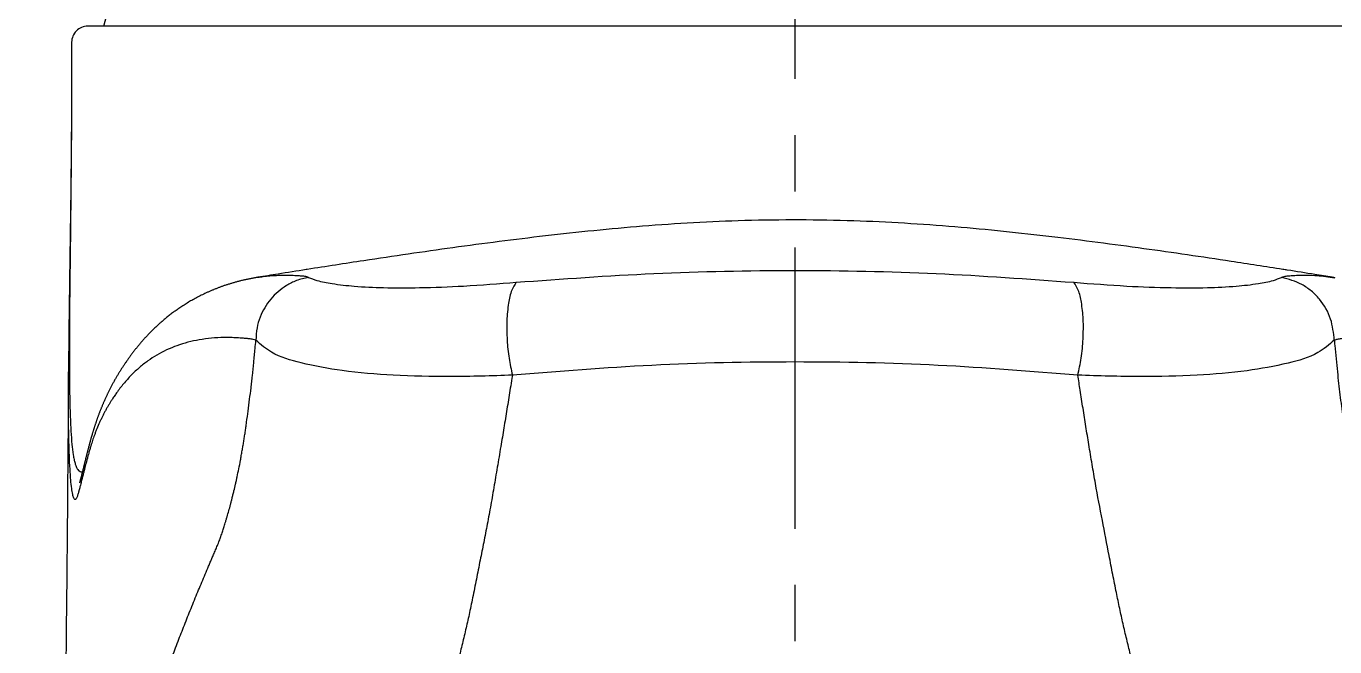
# Model space of a CAD drawing. Extents: x 8180 to 8774, y -5808 to -5388.
# Drawn here: x 8555.56 to 8596.26, y -5533.56 to -5514.24 of the extents above; entities that cross this region are included whole.
import ezdxf

# ---------------------------------------------------------------- set-up
doc = ezdxf.new("R2010")
doc.units = 0
doc.header["$LTSCALE"] = 7
doc.header["$MEASUREMENT"] = 0
doc.linetypes.add('CENTER', pattern=[2, 1.25, -0.25, 0.25, -0.25])
doc.layers.get('0').update_dxf_attribs({"color": 2, "linetype": 'CONTINUOUS'})
doc.layers.add('CL', color=1, linetype='CENTER')
doc.layers.add('Make2D 표시선', color=7, linetype='CONTINUOUS')

msp = doc.modelspace()

# ---------------------------------------------------------------- linework, layer by layer
at = {"color": 7, "linetype": 'Continuous'}
for p, q in [((8562.772, -5522.06), (8562.772, -5522.06)), ((8596.184, -5522.06), (8596.184, -5522.06)), ((8556.881, -5524.998), (8556.881, -5524.998))]:
    msp.add_line(p, q, dxfattribs=at)
for points in [[(8556.979, -5514.743), (8556.972, -5517.119), (8556.947, -5519.732), (8556.915, -5522.019), (8556.889, -5524.063), (8556.881, -5524.997)], [(8594.649, -5521.815), (8593.036, -5521.565), (8590.323, -5521.169), (8587.466, -5520.799), (8584.451, -5520.492), (8581.31, -5520.305), (8577.912, -5520.297), (8574.735, -5520.473), (8571.712, -5520.773), (8568.834, -5521.141), (8566.067, -5521.543), (8564.307, -5521.815)], [(8562.772, -5522.06), (8562.721, -5522.069), (8562.615, -5522.088), (8562.511, -5522.108), (8562.409, -5522.129), (8562.309, -5522.152), (8562.211, -5522.176), (8562.115, -5522.201), (8562.021, -5522.227), (8561.929, -5522.255), (8561.838, -5522.283), (8561.748, -5522.312), (8561.661, -5522.343), (8561.575, -5522.374), (8561.49, -5522.407), (8561.406, -5522.44), (8561.324, -5522.474), (8561.244, -5522.509), (8561.164, -5522.545), (8561.086, -5522.582), (8561.009, -5522.62), (8560.933, -5522.658), (8560.858, -5522.697), (8560.785, -5522.737), (8560.713, -5522.777), (8560.643, -5522.818), (8560.574, -5522.86), (8560.506, -5522.902), (8560.441, -5522.943), (8560.377, -5522.985), (8560.316, -5523.027), (8560.257, -5523.068), (8560.199, -5523.109), (8560.143, -5523.149), (8560.089, -5523.19), (8560.036, -5523.23), (8559.984, -5523.271), (8559.934, -5523.311), (8559.885, -5523.351), (8559.837, -5523.392), (8559.79, -5523.432), (8559.744, -5523.472), (8559.699, -5523.511), (8559.656, -5523.551), (8559.613, -5523.591), (8559.571, -5523.631), (8559.529, -5523.67), (8559.489, -5523.71), (8559.449, -5523.75), (8559.41, -5523.79), (8559.372, -5523.829), (8559.334, -5523.869), (8559.297, -5523.909), (8559.26, -5523.949), (8559.224, -5523.989), (8559.188, -5524.029), (8559.153, -5524.069), (8559.118, -5524.11), (8559.084, -5524.15), (8559.051, -5524.19), (8559.018, -5524.231), (8558.985, -5524.271), (8558.953, -5524.312), (8558.921, -5524.352), (8558.89, -5524.393), (8558.859, -5524.433), (8558.829, -5524.474), (8558.799, -5524.514), (8558.77, -5524.555), (8558.741, -5524.595), (8558.712, -5524.636), (8558.684, -5524.676), (8558.656, -5524.717), (8558.627, -5524.759), (8558.599, -5524.802), (8558.572, -5524.843), (8558.547, -5524.882), (8558.521, -5524.922), (8558.496, -5524.961), (8558.472, -5525), (8558.448, -5525.038), (8558.425, -5525.077), (8558.401, -5525.116), (8558.376, -5525.157), (8558.351, -5525.2), (8558.326, -5525.244), (8558.301, -5525.288), (8558.277, -5525.332), (8558.253, -5525.375), (8558.231, -5525.418), (8558.209, -5525.459), (8558.188, -5525.5), (8558.167, -5525.541), (8558.147, -5525.581), (8558.127, -5525.622), (8558.107, -5525.662), (8558.088, -5525.702), (8558.069, -5525.742), (8558.051, -5525.781), (8558.033, -5525.821), (8558.015, -5525.86), (8557.997, -5525.899), (8557.98, -5525.938), (8557.964, -5525.976), (8557.947, -5526.015), (8557.931, -5526.053), (8557.916, -5526.09), (8557.9, -5526.128), (8557.885, -5526.165), (8557.87, -5526.202), (8557.856, -5526.239), (8557.842, -5526.276), (8557.828, -5526.312), (8557.814, -5526.349), (8557.801, -5526.385), (8557.787, -5526.421), (8557.774, -5526.457), (8557.762, -5526.493), (8557.749, -5526.529), (8557.737, -5526.564), (8557.726, -5526.599), (8557.714, -5526.633), (8557.703, -5526.668), (8557.692, -5526.702), (8557.681, -5526.735), (8557.67, -5526.769), (8557.66, -5526.802), (8557.65, -5526.834), (8557.64, -5526.867), (8557.631, -5526.899), (8557.621, -5526.931), (8557.612, -5526.962), (8557.603, -5526.994), (8557.594, -5527.025), (8557.585, -5527.056), (8557.576, -5527.087), (8557.567, -5527.118), (8557.559, -5527.148), (8557.551, -5527.178), (8557.542, -5527.209), (8557.534, -5527.239), (8557.526, -5527.268), (8557.519, -5527.298), (8557.511, -5527.327), (8557.503, -5527.356), (8557.495, -5527.386), (8557.488, -5527.414), (8557.481, -5527.443), (8557.473, -5527.472), (8557.466, -5527.5), (8557.459, -5527.528), (8557.452, -5527.556), (8557.45, -5527.565)], [(8564.346, -5522.062), (8563.972, -5522.164), (8563.66, -5522.319), (8563.17, -5522.74), (8562.842, -5523.298), (8562.744, -5523.633), (8562.709, -5524.02)], [(8564.275, -5521.82), (8563.398, -5521.959), (8562.772, -5522.06)], [(8562.772, -5522.06), (8562.936, -5522.036), (8563.348, -5522), (8563.554, -5521.994), (8563.763, -5521.994), (8563.975, -5522.003), (8564.029, -5522.006), (8564.083, -5522.01), (8564.12, -5522.012), (8564.156, -5522.015), (8564.279, -5522.036), (8564.346, -5522.062)], [(8564.307, -5521.815), (8564.275, -5521.82)], [(8564.346, -5522.062), (8564.604, -5522.156), (8565.077, -5522.255), (8565.768, -5522.335), (8566.673, -5522.38), (8567.799, -5522.382), (8569.168, -5522.331), (8570.808, -5522.215)], [(8570.808, -5522.215), (8575.088, -5521.942), (8579.48, -5521.848), (8583.871, -5521.942), (8588.148, -5522.216)], [(8588.148, -5522.216), (8589.8, -5522.332), (8591.174, -5522.382), (8592.3, -5522.38), (8593.201, -5522.334), (8593.886, -5522.254), (8594.354, -5522.155), (8594.61, -5522.062)], [(8594.61, -5522.062), (8594.687, -5522.034), (8594.812, -5522.014), (8594.909, -5522.007), (8594.963, -5522.004), (8595.017, -5522.001), (8595.229, -5521.994), (8595.642, -5522.002), (8596.184, -5522.06)], [(8596.248, -5524.021), (8596.133, -5523.359), (8595.786, -5522.74), (8595.531, -5522.486), (8595.238, -5522.285), (8594.61, -5522.062)], [(8594.786, -5521.836), (8594.649, -5521.815)], [(8596.184, -5522.06), (8595.642, -5521.973), (8594.786, -5521.836)], [(8596.197, -5522.062), (8596.184, -5522.06)], [(8596.184, -5522.06), (8596.197, -5522.062)], [(8596.265, -5522.074), (8596.197, -5522.062)], [(8596.197, -5522.062), (8596.265, -5522.074)], [(8570.808, -5522.215), (8570.672, -5522.458), (8570.569, -5522.86), (8570.515, -5523.411), (8570.523, -5524.015), (8570.582, -5524.58), (8570.685, -5525.107)], [(8588.272, -5525.107), (8588.375, -5524.577), (8588.434, -5523.979), (8588.438, -5523.36), (8588.382, -5522.833), (8588.284, -5522.457), (8588.148, -5522.216)], [(8555.565, -5577.142), (8555.599, -5576.378), (8555.714, -5573.882), (8555.769, -5572.739), (8555.825, -5571.608), (8555.941, -5569.39), (8556.011, -5568.115), (8556.075, -5566.982), (8556.141, -5565.867), (8556.205, -5564.812), (8556.27, -5563.773), (8556.347, -5562.577), (8556.414, -5561.563), (8556.481, -5560.566), (8556.548, -5559.588), (8556.616, -5558.59), (8556.694, -5557.456), (8556.757, -5556.532), (8556.818, -5555.628), (8556.878, -5554.745), (8556.907, -5554.311), (8556.936, -5553.882), (8556.97, -5553.392), (8557.002, -5552.909), (8557.058, -5552.093), (8557.087, -5551.678), (8557.115, -5551.268), (8557.171, -5550.48), (8557.226, -5549.714), (8557.288, -5548.876), (8557.314, -5548.523), (8557.341, -5548.176), (8557.368, -5547.834), (8557.395, -5547.496), (8557.45, -5546.837), (8557.48, -5546.49), (8557.511, -5546.149), (8557.542, -5545.806), (8557.575, -5545.469), (8557.696, -5544.287), (8557.764, -5543.681), (8557.834, -5543.098), (8557.968, -5542.081), (8558.107, -5541.139), (8558.18, -5540.688), (8558.254, -5540.256), (8558.387, -5539.547), (8558.421, -5539.38), (8558.456, -5539.217), (8558.495, -5539.032), (8558.536, -5538.852), (8558.571, -5538.7), (8558.606, -5538.551), (8558.643, -5538.398), (8558.68, -5538.248), (8558.717, -5538.101), (8558.755, -5537.958), (8558.773, -5537.89), (8558.792, -5537.823), (8558.81, -5537.757), (8558.828, -5537.692), (8558.862, -5537.573), (8558.897, -5537.457), (8558.931, -5537.342), (8558.966, -5537.228), (8559.004, -5537.104), (8559.042, -5536.98), (8559.081, -5536.857), (8559.12, -5536.733), (8559.278, -5536.238), (8559.441, -5535.745), (8559.524, -5535.498), (8559.609, -5535.252), (8559.679, -5535.05), (8559.75, -5534.848), (8559.842, -5534.592), (8559.931, -5534.346), (8560.021, -5534.1), (8560.113, -5533.854), (8560.314, -5533.323), (8560.51, -5532.821), (8560.612, -5532.565), (8560.824, -5532.041), (8560.926, -5531.793), (8561.029, -5531.545), (8561.133, -5531.297), (8561.239, -5531.049), (8561.29, -5530.929), (8561.341, -5530.81), (8561.394, -5530.689), (8561.456, -5530.545), (8561.513, -5530.408), (8561.571, -5530.262), (8561.621, -5530.127), (8561.671, -5529.982), (8561.714, -5529.847), (8561.758, -5529.706), (8561.786, -5529.611), (8561.814, -5529.515), (8561.867, -5529.328), (8561.919, -5529.134), (8561.931, -5529.087), (8561.944, -5529.039), (8561.956, -5528.991), (8561.968, -5528.942), (8561.983, -5528.885), (8561.997, -5528.827), (8562.011, -5528.769), (8562.026, -5528.709), (8562.076, -5528.497), (8562.101, -5528.387), (8562.125, -5528.274), (8562.178, -5528.022), (8562.23, -5527.754), (8562.256, -5527.607), (8562.283, -5527.456), (8562.307, -5527.317), (8562.33, -5527.175), (8562.353, -5527.029), (8562.376, -5526.88), (8562.398, -5526.728), (8562.42, -5526.572), (8562.468, -5526.222), (8562.515, -5525.856), (8562.557, -5525.502), (8562.579, -5525.315), (8562.6, -5525.123), (8562.643, -5524.709), (8562.685, -5524.28), (8562.709, -5524.02)], [(8562.709, -5524.02), (8562.629, -5523.996), (8562.499, -5523.975), (8562.464, -5523.971), (8562.428, -5523.967), (8562.376, -5523.962), (8562.324, -5523.958), (8562.119, -5523.944), (8561.917, -5523.937), (8561.72, -5523.936), (8561.326, -5523.957), (8560.949, -5524.007), (8560.593, -5524.084), (8560.254, -5524.188), (8559.627, -5524.482), (8559.35, -5524.662), (8559.089, -5524.867), (8558.834, -5525.108), (8558.593, -5525.376), (8558.376, -5525.658), (8558.338, -5525.712), (8558.301, -5525.766), (8558.264, -5525.822), (8558.227, -5525.878), (8558.178, -5525.955), (8558.153, -5525.995), (8558.129, -5526.035), (8558.103, -5526.079), (8558.077, -5526.123), (8558.027, -5526.215), (8557.98, -5526.303), (8557.936, -5526.392), (8557.892, -5526.482), (8557.849, -5526.575), (8557.765, -5526.772), (8557.725, -5526.873), (8557.686, -5526.976), (8557.629, -5527.141), (8557.575, -5527.311), (8557.542, -5527.419), (8557.51, -5527.529), (8557.487, -5527.612)], [(8570.685, -5525.107), (8568.761, -5525.151), (8566.976, -5525.106), (8565.395, -5524.963), (8564.114, -5524.722), (8563.195, -5524.394), (8562.709, -5524.021)], [(8596.248, -5524.021), (8595.741, -5524.404), (8594.809, -5524.731), (8593.539, -5524.967), (8591.984, -5525.105), (8590.219, -5525.15), (8588.272, -5525.107)], [(8601.456, -5527.565), (8601.448, -5527.538), (8601.384, -5527.319), (8601.276, -5526.992), (8601.114, -5526.59), (8600.937, -5526.23), (8600.836, -5526.048), (8600.786, -5525.967), (8600.738, -5525.891), (8600.598, -5525.684), (8600.383, -5525.4), (8599.89, -5524.887), (8599.331, -5524.483), (8598.731, -5524.199), (8598.038, -5524.012), (8597.269, -5523.937), (8596.871, -5523.942), (8596.666, -5523.955), (8596.614, -5523.959), (8596.562, -5523.964), (8596.468, -5523.974), (8596.338, -5523.994), (8596.248, -5524.021)], [(8596.248, -5524.021), (8596.262, -5524.179), (8596.302, -5524.599), (8596.344, -5525.005), (8596.383, -5525.366), (8596.424, -5525.714), (8596.469, -5526.072), (8596.514, -5526.416), (8596.557, -5526.72), (8596.601, -5527.012), (8596.646, -5527.295), (8596.692, -5527.565), (8596.743, -5527.842), (8596.795, -5528.103), (8596.819, -5528.217), (8596.843, -5528.327), (8596.866, -5528.435), (8596.89, -5528.54), (8596.914, -5528.641), (8596.938, -5528.741), (8596.962, -5528.838), (8596.986, -5528.933), (8597, -5528.988), (8597.014, -5529.042), (8597.041, -5529.148), (8597.054, -5529.195), (8597.066, -5529.242), (8597.079, -5529.289), (8597.092, -5529.335), (8597.118, -5529.429), (8597.131, -5529.475), (8597.144, -5529.521), (8597.157, -5529.566), (8597.17, -5529.61), (8597.196, -5529.698), (8597.214, -5529.756), (8597.232, -5529.814), (8597.25, -5529.871), (8597.267, -5529.926), (8597.339, -5530.136), (8597.411, -5530.328), (8597.482, -5530.502), (8597.54, -5530.636), (8597.598, -5530.768), (8597.649, -5530.888), (8597.701, -5531.008), (8597.802, -5531.246), (8597.852, -5531.365), (8597.902, -5531.484), (8597.952, -5531.603), (8598.001, -5531.722), (8598.1, -5531.96), (8598.15, -5532.084), (8598.201, -5532.208), (8598.301, -5532.455), (8598.508, -5532.978), (8598.61, -5533.239), (8598.71, -5533.501), (8598.755, -5533.619), (8598.8, -5533.737), (8598.845, -5533.856), (8598.889, -5533.974), (8598.976, -5534.21), (8599.019, -5534.328), (8599.062, -5534.447), (8599.155, -5534.702), (8599.245, -5534.959), (8599.335, -5535.215), (8599.423, -5535.471), (8599.585, -5535.954), (8599.743, -5536.438), (8599.822, -5536.685), (8599.9, -5536.933), (8599.973, -5537.171), (8600.009, -5537.29), (8600.046, -5537.409), (8600.099, -5537.591), (8600.126, -5537.683), (8600.152, -5537.777), (8600.17, -5537.841), (8600.187, -5537.905), (8600.222, -5538.036), (8600.257, -5538.171), (8600.291, -5538.307), (8600.325, -5538.447), (8600.359, -5538.588), (8600.397, -5538.747), (8600.433, -5538.909), (8600.506, -5539.243), (8600.541, -5539.407), (8600.575, -5539.575), (8600.607, -5539.74), (8600.639, -5539.909), (8600.702, -5540.258), (8600.765, -5540.621), (8600.837, -5541.061), (8600.908, -5541.52), (8600.974, -5541.979), (8601.039, -5542.455), (8601.108, -5542.988), (8601.175, -5543.542), (8601.237, -5544.075), (8601.296, -5544.627), (8601.411, -5545.78), (8601.471, -5546.44), (8601.53, -5547.123), (8601.748, -5549.953), (8601.853, -5551.441), (8601.961, -5553.01), (8602.021, -5553.901), (8602.083, -5554.817), (8602.141, -5555.664), (8602.17, -5556.095), (8602.199, -5556.531), (8602.26, -5557.417), (8602.322, -5558.321), (8602.462, -5560.365), (8602.527, -5561.337), (8602.593, -5562.328), (8602.662, -5563.391), (8602.73, -5564.473), (8602.792, -5565.481), (8602.853, -5566.504), (8602.975, -5568.641), (8603.037, -5569.802), (8603.099, -5570.98), (8603.154, -5572.08), (8603.209, -5573.194), (8603.317, -5575.49), (8603.391, -5577.121)], [(8556.881, -5524.998), (8556.801, -5533.846), (8556.377, -5554.755), (8555.586, -5576.649), (8555.565, -5577.142)], [(8557.304, -5528.327), (8557.289, -5528.384), (8557.271, -5528.456), (8557.253, -5528.528), (8557.223, -5528.641), (8557.215, -5528.669), (8557.207, -5528.698), (8557.201, -5528.717), (8557.196, -5528.737), (8557.192, -5528.75), (8557.189, -5528.764), (8557.156, -5528.871), (8557.14, -5528.916), (8557.122, -5528.949), (8557.113, -5528.963), (8557.103, -5528.973), (8557.093, -5528.978), (8557.083, -5528.978), (8557.066, -5528.965), (8557.048, -5528.935), (8557.013, -5528.821), (8556.981, -5528.632), (8556.952, -5528.371), (8556.928, -5528.033), (8556.894, -5527.177), (8556.884, -5526.626), (8556.879, -5526.003), (8556.88, -5525.317), (8556.881, -5524.998)], [(8556.908, -5524.7), (8556.91, -5525.115)], [(8588.272, -5525.107), (8583.931, -5524.801), (8579.476, -5524.696), (8575.022, -5524.801), (8570.685, -5525.107)], [(8556.91, -5525.115), (8556.91, -5525.125), (8556.912, -5525.379)], [(8556.912, -5525.379), (8556.918, -5525.773), (8556.934, -5526.352), (8556.957, -5526.852), (8556.988, -5527.259), (8557.029, -5527.587), (8557.055, -5527.728), (8557.084, -5527.847), (8557.117, -5527.944), (8557.154, -5528.018), (8557.244, -5528.105), (8557.296, -5528.118), (8557.313, -5528.118)], [(8570.685, -5525.107), (8570.67, -5525.204), (8570.622, -5525.513), (8570.575, -5525.806), (8570.529, -5526.096), (8570.433, -5526.678), (8570.338, -5527.249), (8570.229, -5527.892), (8570.123, -5528.524), (8570.069, -5528.837), (8570.015, -5529.145), (8569.905, -5529.741), (8569.793, -5530.312), (8569.683, -5530.866), (8569.565, -5531.461), (8569.45, -5532.036), (8569.395, -5532.3), (8569.34, -5532.557), (8569.232, -5533.034), (8569.115, -5533.523), (8568.999, -5533.986), (8568.947, -5534.191), (8568.895, -5534.392), (8568.843, -5534.587), (8568.793, -5534.778), (8568.742, -5534.965), (8568.692, -5535.146), (8568.635, -5535.343), (8568.576, -5535.53), (8568.459, -5535.857), (8568.433, -5535.925)], [(8590.522, -5535.924), (8590.416, -5535.641), (8590.303, -5535.291), (8590.206, -5534.938), (8590.106, -5534.565), (8590.006, -5534.182), (8589.904, -5533.781), (8589.792, -5533.325), (8589.679, -5532.844), (8589.575, -5532.372), (8589.471, -5531.875), (8589.359, -5531.31), (8589.246, -5530.722), (8589.034, -5529.627), (8588.821, -5528.483), (8588.717, -5527.884), (8588.613, -5527.263), (8588.523, -5526.704), (8588.433, -5526.136), (8588.389, -5525.856), (8588.345, -5525.574), (8588.272, -5525.107)], [(8557.45, -5527.565), (8557.445, -5527.583), (8557.438, -5527.611), (8557.431, -5527.638), (8557.425, -5527.665), (8557.418, -5527.692), (8557.411, -5527.718), (8557.405, -5527.744), (8557.399, -5527.77), (8557.392, -5527.796), (8557.386, -5527.822), (8557.38, -5527.847), (8557.373, -5527.872), (8557.367, -5527.897), (8557.361, -5527.922), (8557.355, -5527.947), (8557.349, -5527.972), (8557.343, -5527.996), (8557.337, -5528.02), (8557.331, -5528.044), (8557.325, -5528.068), (8557.32, -5528.091), (8557.314, -5528.114), (8557.308, -5528.138), (8557.303, -5528.16), (8557.297, -5528.181), (8557.292, -5528.201), (8557.287, -5528.219), (8557.283, -5528.238), (8557.278, -5528.256), (8557.273, -5528.273), (8557.269, -5528.29), (8557.264, -5528.309), (8557.257, -5528.335), (8557.252, -5528.353), (8557.245, -5528.376), (8557.239, -5528.399), (8557.233, -5528.421), (8557.229, -5528.437), (8557.226, -5528.449), (8557.223, -5528.459)], [(8557.487, -5527.612), (8557.481, -5527.636), (8557.452, -5527.744), (8557.401, -5527.939)], [(8557.374, -5528.046), (8557.347, -5528.153), (8557.318, -5528.268), (8557.304, -5528.327)], [(8557.4, -5527.942), (8557.374, -5528.046)]]:
    msp.add_spline(points, degree=3, dxfattribs=at)
msp.add_open_spline([(8556.978, -5514.743), (8556.978, -5514.884), (8556.978, -5515.149), (8556.978, -5515.538), (8556.977, -5516.128), (8556.975, -5516.945), (8556.968, -5517.985), (8556.959, -5519.022), (8556.948, -5520.036), (8556.934, -5521.291), (8556.919, -5522.486), (8556.91, -5523.611), (8556.908, -5524.246), (8556.908, -5524.603), (8556.908, -5524.7)], degree=3, knots=[0.395834, 0.395834, 0.395834, 0.395834, 0.819552, 1.191276, 1.562373, 2.588059, 3.644147, 4.68147, 5.699767, 6.685028, 8.448254, 9.283266, 10.061496, 10.353264, 10.353264, 10.353264, 10.353264], dxfattribs=at)
at = {"layer": 'CL'}
msp.add_line((8579.478, -5739.885), (8579.478, -5475.872), dxfattribs=at)
at = {"layer": 'Make2D 표시선'}
for p, q in [((8557.978, -5514.243), (8558.514, -5512.243)), ((8601.478, -5514.243), (8557.479, -5514.243))]:
    msp.add_line(p, q, dxfattribs=at)
msp.add_arc((8557.479, -5514.743), 0.5, 90.0004, 180.0246, dxfattribs=at)

doc.saveas('drawing.dxf')
